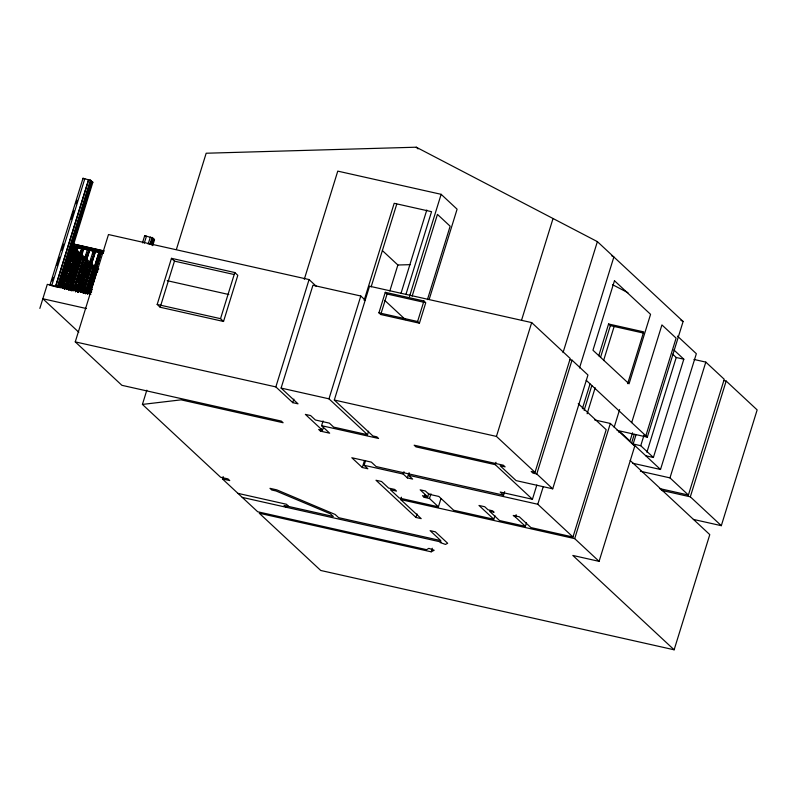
<?xml version="1.0" encoding="UTF-8"?>
<svg xmlns="http://www.w3.org/2000/svg" width="797" height="797" viewBox="0 0 797 797"><rect width="100%" height="100%" fill="white"/><g stroke="black" fill="none" stroke-linecap="round" stroke-linejoin="round"><path stroke-width="1.2" d="M39.85 308.409L47.292 284.36L90.978 294.163M83.008 178.279L49.922 285.157L57.882 287.368L90.968 180.481L83.008 178.279L83.745 178.867M51.984 280.962L53.09 277.396M56.766 265.521L59.337 257.212M61.538 250.079L63.381 244.141M71.102 219.205L73.673 210.896M75.874 203.763L76.98 200.206M72.716 214.493L73.822 210.926M51.725 285.595L84.811 178.717M57.294 286.81L90.38 179.933M57.743 287.328L90.968 180.481M59.406 287.358L92.123 181.666L90.818 180.451M59.556 287.388L92.123 181.666M61.827 280.594L63.611 274.816M65.752 267.892L67.546 262.123M68.97 257.511L70.754 251.732M61.648 281.56L71.75 249.232L73.324 249.591M60.144 287.936L73.015 246.373M73.742 244.002L92.86 182.244L92.273 181.696M62.843 283.025L73.204 249.561M63.043 283.104L73.404 249.63L73.892 250.089L62.365 287.04M62.644 286.84L73.713 251.065M65.493 281.759L67.287 275.991M68.711 271.378L70.495 265.6M71.929 260.988L74.43 252.908M63.74 288.325L64.457 286.013M64.657 286.093L63.939 288.404L64.427 288.863L65.583 285.226L64.607 288.673M64.338 288.873L65.404 285.406M66.44 284.479L77.967 247.528L77.339 247.01L65.962 283.961M67.287 279.627L69.16 273.68M71.302 266.756L72.368 263.299M74.43 256.544L75.585 252.908M66.041 284.011L77.478 247.07M66.071 289.002L66.779 286.691M67.496 284.38L77.259 253.257M66.261 289.082L66.978 286.771M67.695 284.459L77.339 253.297L77.827 253.755L67.018 288.394M66.838 289.361L67.645 287.04M68.263 284.748L77.648 254.731L79.232 255.09M68.393 289.68L79.112 255.05M68.592 289.759L79.311 255.13L79.8 255.588M70.126 284.928L81.663 247.977L83.237 248.345M68.98 290.228L70.156 286.751M70.973 284.23L72.298 279.827M73.483 276.151L75.267 270.372M76.691 265.76L78.485 259.991M79.909 255.369L81.692 249.6M69.259 290.028L69.977 287.717M83.117 248.305L71.68 285.236L72.368 285.774M71.879 285.316L83.316 248.385L83.805 248.843L70.913 290.437M70.714 290.357L81.194 256.923M81.673 257.441L71.312 290.905L81.762 257.421L81.274 256.963M73.045 291.035L83.087 258.726L83.735 259.254L73.991 290.427M73.593 289.959L83.247 258.796M74.27 290.228L74.978 287.926M75.695 285.615L83.555 260.22M75.964 286.233L87.501 249.292L89.075 249.65M78.245 280.923L80.029 275.154M81.463 270.532L83.247 264.763M84.671 260.151L86.465 254.373M75.366 291.712L76.442 288.255M75.566 291.792L76.632 288.335M77.518 286.551L88.955 249.61M76.313 291.114L77.03 288.803M76.412 291.094L85.428 262.074M76.592 290.915L85.528 262.054L87.102 262.422M78.116 287.099L89.543 250.168M77.698 292.389L86.983 262.382M77.887 292.469L87.182 262.462L87.67 262.92L80.069 287.169M78.644 291.792L79.451 289.47M78.823 291.602L79.63 289.281M80.248 286.99L87.491 263.887L89.065 264.255M80.377 291.921L81.095 289.61M81.802 287.299L88.955 264.215M80.567 291.991L81.284 289.69M81.802 287.548L93.329 250.597L94.913 250.965M80.965 292.469L81.683 290.158M83.008 285.695L84.084 282.228M86.225 275.304L88.009 269.535M89.443 264.923L91.227 259.145M92.661 254.532L93.727 251.065L93.239 250.607M81.065 292.449L81.862 289.969M81.244 292.27L81.952 289.959M94.793 250.925L83.476 287.896M83.555 287.936L94.992 251.005L95.481 251.463L84.044 288.394M83.954 288.404L95.381 251.473M82.699 292.599L83.416 290.287M82.898 292.668L91.117 266.128L91.605 266.587L84.821 288.514M83.296 293.147L84.004 290.835M84.721 288.524L91.506 266.596M83.386 293.127L84.283 290.636M85.03 293.276L85.737 290.965M86.455 288.653L93 267.922M85.219 293.356L85.937 291.044M86.654 288.733L93.08 267.961L93.578 268.42L85.618 293.824M85.897 293.625L86.963 290.158M87.68 287.856L93.04 270.542M87.64 288.853L99.077 251.922L100.751 252.27M87.74 288.843L99.167 251.912M90.28 282.387L92.063 276.619M94.205 269.695L95.989 263.917M97.423 259.304L99.207 253.536M87.351 293.954L88.069 291.642M87.55 294.033L88.258 291.722M100.631 252.231L89.314 289.201M88.298 293.346L89.015 291.035M89.732 288.733L91.516 282.955M92.94 278.342L95.441 270.263M88.397 293.336L95.54 270.253L95.052 269.794M89.792 289.719L101.219 252.788L99.764 252.46M89.672 294.631L96.935 271.588M146.827 390.191L142.424 404.418L181.088 399.845L283.104 422.739L281.331 421.095L121.891 385.31L75.257 341.873L108.482 234.537L309.077 279.568L316.25 286.253M142.484 242.846L144.685 235.713L152.645 237.924L150.812 243.862M144.237 243.234L146.489 236.151M148.152 244.151L150.354 237.028M149.856 244.5L152.058 237.367M150.663 243.822L152.645 237.924M151.968 245.038L153.811 239.1L152.506 237.885M152.117 245.077L153.811 239.1M152.705 245.625L154.548 239.688L153.951 239.14M157.188 304.454L171.465 258.328L234.806 272.544L237.805 275.344L223.529 321.47L160.187 307.253L157.188 304.454L220.53 318.67L223.529 321.47M176.436 249.302L206.174 153.233L416.263 147.206L597.381 241.63L683.119 321.47L647.313 437.154L617.087 430.37M160.187 307.253L174.463 261.127L171.465 258.328M220.53 318.67L234.806 272.544M630.188 460.497L709.788 534.618L674.132 649.794L320.733 570.473L259.264 513.228L431.187 551.813L434.196 550.249L428.836 548.356L426.584 549.671L257.69 511.764L222.443 478.937L223.17 476.566M304.285 279.309L337.769 171.126L441.139 194.319L457.099 209.193L429.125 299.542M365.285 300.19L360.802 296.016L312.932 285.266L281.102 388.079L298.028 403.84L292.778 402.664L275.852 386.904L309.077 279.568M292.778 402.664L293.864 399.128M368.613 431.177L367.517 434.714L328.972 398.829L360.802 296.016M323.582 426.793L322.486 430.33L318.69 429.483L320.464 431.127L329.659 433.189L321.589 425.678L323.064 420.926M320.464 431.127L321.191 428.776M364.139 300.369L394.186 203.295L431.546 211.673L405.892 294.551M321.589 425.678L378.585 438.47L376.812 436.826L372.866 435.939L334.302 400.024L369.529 286.203L531.679 322.596L570.244 358.52L535.016 472.332L531.22 471.475L532.994 473.129L536.779 473.976L552.719 488.82L587.957 375.008L572.017 360.164L569.656 359.636M371.123 286.91L396.727 204.181M378.924 312.822L385.27 292.32L423.944 300.997L425.767 302.701L419.421 323.193L380.747 314.516L378.924 312.822L417.598 321.5L419.421 323.193M380.747 314.516L387.093 294.013L385.27 292.32M389.833 290.975L397.872 265.002L382.411 250.607M401.04 293.236L426.793 210.019M409.489 296.564L441.139 194.319M412.169 296.085L437.453 214.393L450.146 226.218L427.431 299.622M365.584 460.566L364.119 465.289L367.865 468.766L362.316 467.52L364.508 460.447M417.598 321.5L423.944 300.997M409.22 472.89L408.492 475.241L412.627 479.087L407.367 477.911L403.232 474.066L403.969 471.704M440.96 498.573L438.41 506.822L399.297 498.035L390.371 489.727L396.498 491.101L394.724 489.448L388.597 488.073L381.544 481.498L375.995 480.252L415.944 517.452L421.195 518.638L400.732 499.58L401.469 497.198M407.367 477.911L408.821 473.199M415.944 517.452L417.03 513.926M438.41 506.822L429.483 498.504L424.233 497.328L424.96 494.967M424.233 497.328L422.46 495.674L427.71 496.85L428.806 493.323M429.483 498.504L430.938 493.791M431.187 551.813L432.283 548.256M521.487 320.434L553.038 218.517M535.016 472.332L496.441 436.417L531.679 322.596M536.829 485.054L532.436 499.271L495.266 464.661L495.993 462.29M427.71 496.85L420.158 489.826L425.409 491.002L428.856 494.21L438.858 496.451L453.662 510.239L493.801 519.245L494.887 515.709M362.316 467.52L351.816 457.737L371.372 462.13L376.114 466.554L503.594 495.166L504.7 491.61M563.041 352.593L597.381 241.63M526.488 522.802L525.392 526.339L515.41 517.044L516.137 514.683M536.779 473.976L572.017 360.164M579.519 367.935L613.869 256.983L611.847 255.927M578.233 403.651L606.198 429.693L572.973 537.019L537.796 504.262L543.275 486.568M582.368 408.731L590.009 384.015M598.756 355.771L608.589 323.99L643.697 331.871L627.667 383.656M584.131 410.375L591.782 385.658M600.53 357.415L610.363 325.634L608.589 323.99M587.13 413.743L595.17 387.75M603.578 360.583L614.188 326.322M610.343 423.456L634.741 446.181L599.095 561.347L574.697 538.623L610.343 423.456L594.642 419.929M614.188 427.202L619.648 409.548M631.692 422.609L661.928 324.927L676.105 338.117L645.859 435.8M632.539 432.781L629.989 441.05L620.733 432.442L618.532 431.944M634.263 434.385L631.702 442.654L660.514 469.483L696.349 353.709L677.45 336.105M636.086 434.534L633.157 444.009L640.748 445.712L653.391 457.488L683.816 359.198L673.883 349.943M640.748 445.712L644.046 435.052M646.905 452.228L676.225 357.494L672.618 354.127M705.813 362.107L724.234 379.262L688.399 495.037L669.978 477.881L705.813 362.107L693.978 359.447M726.157 381.046L757.15 409.907L721.315 525.681L690.322 496.82L726.157 381.046L723.726 380.498M71.361 243.563L103.919 251.115M92.123 289.65L59.247 282.517L91.924 289.859M60.034 285.117L91.625 291.981M72.009 246.393L75.775 246.99M397.872 265.002L410.306 264.654M91.107 181.855L92.86 182.244M610.363 325.634L643.04 332.977M145.423 236.301L144.685 235.713M676.225 357.494L683.816 359.198M387.093 294.013L424.562 302.422M174.463 261.127L234.218 274.537M71.431 243.563L104.108 250.906M103.55 252.32L70.843 245.068L71.949 246.383L103.421 253.446M70.863 245.376L103.55 252.709M77.279 246.99L75.825 246.662L64.288 283.612L64.786 284.071M78.196 247.528L80.617 248.076M89.085 249.979L98.768 252.151M82.25 248.525L83.705 248.853M76.233 253.436L77.737 253.775M81.583 258.387L83.047 258.716M82.181 258.945L83.635 259.264M167.201 280.683L228.829 294.521M98.868 268.997L95.799 268.31L97.931 268.868M91.426 267.553L92.89 267.882M93.478 268.43L91.914 268.071M95.361 271.219L96.826 271.548M95.949 271.767L97.413 272.096M91.555 291.064L58.848 283.802L59.954 285.127L91.426 292.19M58.878 284.121L91.555 291.453M86.514 308.559L42.839 298.755L78.803 332.249M645.799 455.784L653.391 457.488M632.698 463.236L660.514 469.483M75.257 341.873L275.852 386.904M281.102 388.079L328.972 398.829M334.302 400.024L496.441 436.417M640.389 471.236L669.978 477.881M659.458 488.541L688.399 495.037M661.38 490.324L690.322 496.82M367.517 434.714L333.664 427.122L329.38 423.137L315.373 419.989L310.621 415.566L305.371 414.39L322.486 430.33M495.266 464.661L415.944 446.858L414.171 445.204L503.345 465.219L505.119 466.873L500.147 465.757L516.087 480.601L552.719 488.82M693.38 519.415L721.315 525.681M532.436 499.271L500.247 492.048L503.594 495.166M364.119 465.289L403.232 474.066M408.492 475.241L537.796 504.262M515.41 517.044L513.248 515.45L519.375 516.825L530.941 527.584L572.973 537.019M525.392 526.339L499.56 520.541L489.577 511.246L494.1 512.262L492.526 510.797L488.003 509.781L484.755 506.753L478.987 505.457L493.801 519.245M400.732 499.58L574.697 538.623M599.095 561.347L572.824 555.449L674.132 649.794M222.443 478.937L229.735 480.571L227.942 478.897L220.639 477.264L142.424 404.418M237.934 493.363L286.392 504.242L288.813 506.493M242.248 497.388L441.189 542.04L440.113 542.528L445.473 544.421L447.665 543.285L435.361 531.828L430.111 530.653L440.811 540.615L338.615 517.671L335.168 514.473L276.828 489.876L269.974 488.332L271.767 490.006L276.001 490.952L330.456 513.846L333.285 516.476L284.031 505.428L285.924 507.191M88.009 249.81L87.401 249.302M612.465 284.639L627.926 292.698M680.917 320.324L683.119 321.47M416.263 147.206L418.066 148.89M586.233 380.279L647.313 437.154M384.782 300.409L405.414 319.617M72.328 245.954L75.038 248.475M76.642 249.79L98.28 269.944M71.959 247.16L84.582 258.915M86.385 260.599L94.504 268.161M72.467 248.236L79.69 254.95M81.493 256.634L94.116 268.39M95.919 270.073L97.722 271.747M90.908 267.672L93.608 270.193M59.436 282.307L60.522 283.314M60.333 284.698L64.846 288.893M59.964 285.904L62.664 288.424M88.626 179.544L55.591 286.472L88.676 179.584M89.154 249.69L77.717 286.631L78.206 287.089L89.643 250.148L89.154 249.69M100.83 252.31L89.394 289.251L89.882 289.709L101.319 252.769L100.83 252.31M614.477 280.733L592.968 350.232L629.052 383.835L650.571 314.337L614.477 280.733"/></g></svg>
